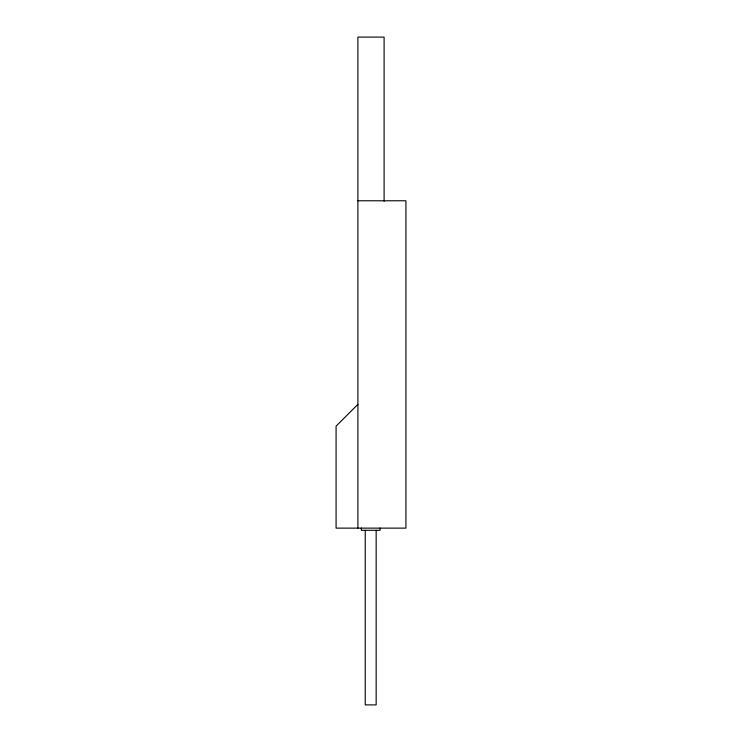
<?xml version="1.0" encoding="UTF-8"?>
<svg xmlns="http://www.w3.org/2000/svg" width="742" height="742" viewBox="0 0 742 742"><rect width="100%" height="100%" fill="white"/><g stroke="black" fill="none" stroke-linecap="round" stroke-linejoin="round"><path stroke-width="1.11" d="M357.904 404.344L336.08 426.168L336.08 528.128L405.92 528.128L405.92 200.776L357.904 200.776M384.096 201.314L384.096 37.1L357.904 37.1L357.904 528.128M380.08 528.016L380.08 530.307L361.317 530.307L361.317 528.016M376.157 530.307L376.157 704.9L365.24 704.9L365.24 530.307"/></g></svg>
